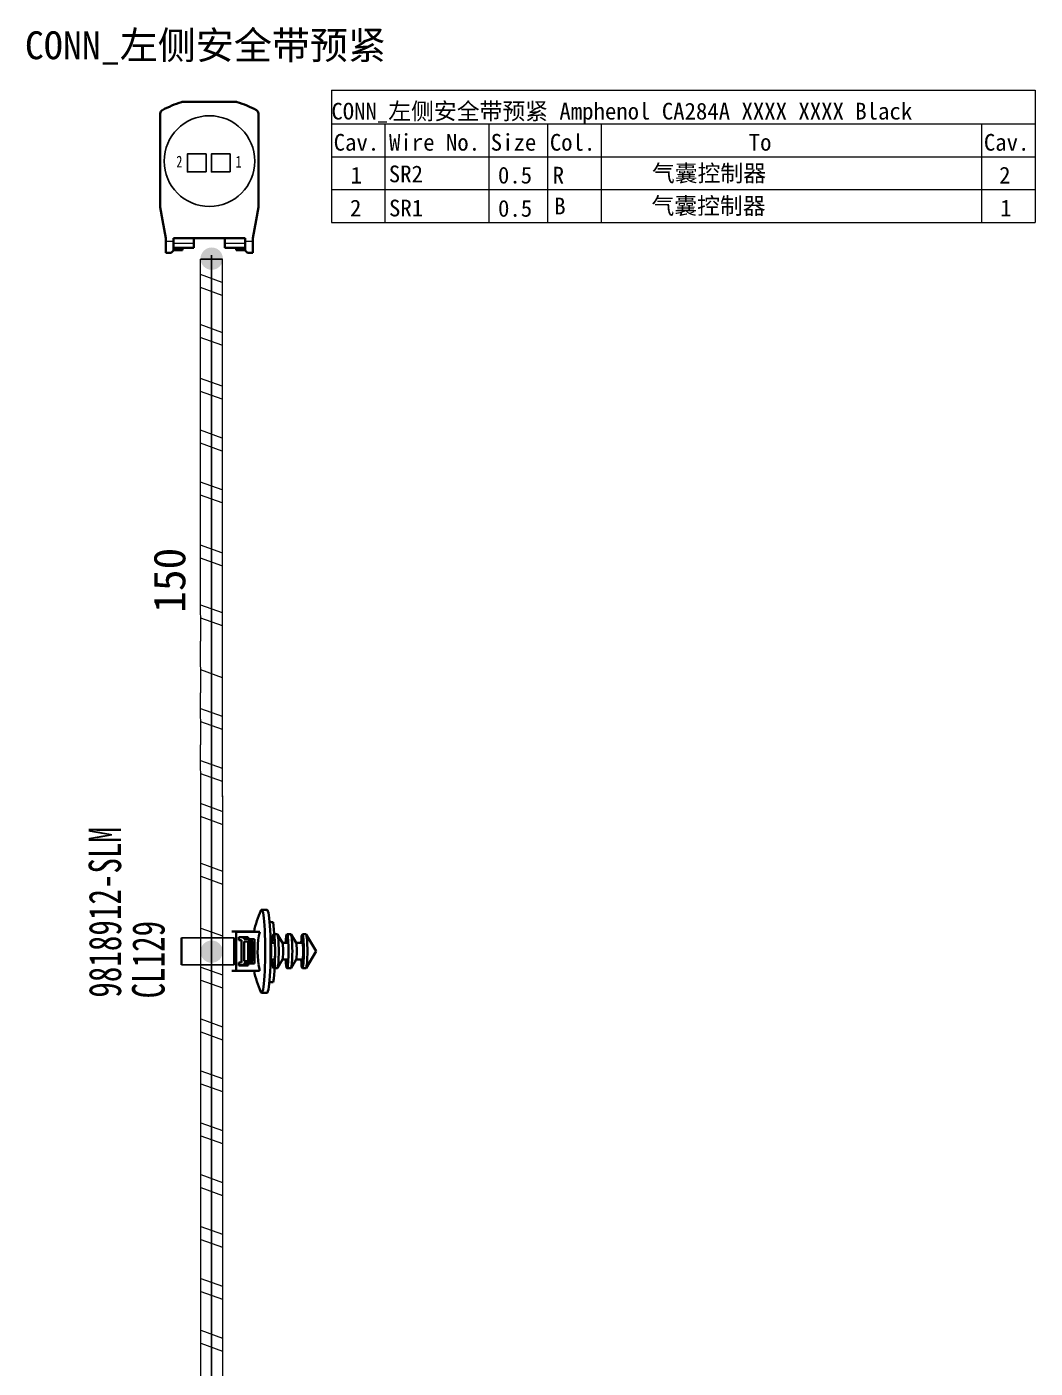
# Model space of a CAD drawing. Header units: millimetres. Extents: x 17 to 3784, y 12 to 1382.
# Drawn here: x 1549.4 to 1595.1, y 314.2 to 375.1 of the extents above; entities that cross this region are included whole.
import ezdxf

# ---------------------------------------------------------------- set-up
doc = ezdxf.new("R2010")
doc.units = ezdxf.units.MM
doc.layers.add('ENT', color=7, linetype='Continuous', lineweight=18)
doc.layers.add('粗实线层', color=7, linetype='Continuous', lineweight=35)
doc.styles.add('FangSong_GB2312_Style', font='simfang.ttf')
doc.styles.add('foton', font='', dxfattribs={"width": 0.7})
doc.styles.add('HZTXT', font='', dxfattribs={"width": 0.75})
doc.styles.get('foton').set_extended_font_data('宋体')
doc.styles.get('HZTXT').set_extended_font_data('宋体')

msp = doc.modelspace()

# ---------------------------------------------------------------- hatches: boundary and pattern name
h = msp.add_hatch(color=0)
edge = h.paths.add_edge_path(flags=0)
edge.add_arc((1557.769, 364.563), 0.507, 180, 540)
h = msp.add_hatch(color=0)
edge = h.paths.add_edge_path(flags=0)
edge.add_arc((1557.766, 333.12), 0.507, 180, 540)

# ---------------------------------------------------------------- linework, layer by layer
at = {"color": 0, "lineweight": 35, "ltscale": 0.171391}
msp.add_line((1558.872, 371.674), (1556.451, 371.674), dxfattribs=at)
at = {"color": 0, "lineweight": 35, "ltscale": 0.182632}
for p, q in [((1555.437, 371.146), (1555.437, 368.567)), ((1559.886, 368.567), (1559.886, 371.146))]:
    msp.add_line(p, q, dxfattribs=at)
at = {"color": 0, "lineweight": 35, "ltscale": 0.117499}
for p, q in [((1555.437, 366.907), (1555.437, 368.567)), ((1559.886, 366.907), (1559.886, 368.567))]:
    msp.add_line(p, q, dxfattribs=at)
at = {"color": 0, "lineweight": 35, "ltscale": 0.043145}
for p, q in [((1555.437, 366.907), (1555.542, 366.306)), ((1559.886, 366.907), (1559.781, 366.306))]:
    msp.add_line(p, q, dxfattribs=at)
at = {"color": 0, "lineweight": 35, "ltscale": 0.058375}
for p, q in [((1555.542, 366.306), (1555.684, 365.494)), ((1559.639, 365.494), (1559.781, 366.306))]:
    msp.add_line(p, q, dxfattribs=at)
at = {"color": 0, "lineweight": 35, "ltscale": 0.010001}
for p, q in [((1555.684, 365.494), (1555.684, 365.353)), ((1556.037, 365.353), (1556.037, 365.494)), ((1559.286, 365.353), (1559.286, 365.494)), ((1559.639, 365.353), (1559.639, 365.494)), ((1559.427, 333.688), (1559.427, 333.776)), ((1559.426, 332.492), (1559.426, 332.58))]:
    msp.add_line(p, q, dxfattribs=at)
at = {"color": 0, "lineweight": 13, "ltscale": 0.025}
for p, q in [((1555.684, 365.353), (1556.037, 365.353)), ((1559.286, 365.353), (1559.639, 365.353))]:
    msp.add_line(p, q, dxfattribs=at)
at = {"color": 0, "lineweight": 35, "ltscale": 0.0375}
for p, q in [((1555.684, 364.823), (1555.684, 365.353)), ((1559.639, 364.823), (1559.639, 365.353))]:
    msp.add_line(p, q, dxfattribs=at)
at = {"color": 0, "lineweight": 35, "ltscale": 0.23}
msp.add_line((1559.286, 365.494), (1556.037, 365.494), dxfattribs=at)
at = {"color": 0, "lineweight": 35, "ltscale": 0.029999}
for p, q in [((1556.037, 364.929), (1556.037, 365.353)), ((1559.286, 364.929), (1559.286, 365.353))]:
    msp.add_line(p, q, dxfattribs=at)
at = {"color": 0, "lineweight": 13, "ltscale": 0.065}
for p, q in [((1556.037, 365.265), (1556.955, 365.265)), ((1558.368, 365.265), (1559.286, 365.265))]:
    msp.add_line(p, q, dxfattribs=at)
at = {"color": 0, "lineweight": 35, "ltscale": 0.016251}
for p, q in [((1556.955, 365.494), (1556.955, 365.265)), ((1558.368, 365.494), (1558.368, 365.265))]:
    msp.add_line(p, q, dxfattribs=at)
at = {"color": 0, "lineweight": 35, "ltscale": 0.014999}
for p, q in [((1556.955, 365.265), (1556.955, 365.053)), ((1558.368, 365.265), (1558.368, 365.053)), ((1559.007, 332.624), (1559.007, 332.492))]:
    msp.add_line(p, q, dxfattribs=at)
at = {"color": 0, "lineweight": 35, "ltscale": 0.0175}
for p, q in [((1555.686, 364.823), (1555.933, 364.823)), ((1559.392, 364.823), (1559.639, 364.823))]:
    msp.add_line(p, q, dxfattribs=at)
at = {"color": 0, "lineweight": 35, "ltscale": 0.010607}
for p, q in [((1556.037, 364.929), (1555.931, 364.823)), ((1559.286, 364.929), (1559.392, 364.823))]:
    msp.add_line(p, q, dxfattribs=at)
at = {"color": 0, "lineweight": 35, "ltscale": 0.065}
for p, q in [((1556.037, 365.053), (1556.955, 365.053)), ((1558.368, 365.053), (1559.286, 365.053))]:
    msp.add_line(p, q, dxfattribs=at)
at = {"color": 0, "lineweight": 13, "ltscale": 0.02875}
for p, q in [((1556.037, 364.998), (1556.443, 364.998)), ((1558.88, 364.998), (1559.286, 364.998))]:
    msp.add_line(p, q, dxfattribs=at)
at = {"color": 0, "lineweight": 35, "ltscale": 0.02875}
for p, q in [((1556.037, 364.945), (1556.443, 364.945)), ((1558.88, 364.945), (1559.286, 364.945))]:
    msp.add_line(p, q, dxfattribs=at)
at = {"color": 0, "lineweight": 35, "ltscale": 0.003876}
for p, q in [((1556.443, 365.053), (1556.443, 364.998)), ((1558.88, 365.053), (1558.88, 364.998))]:
    msp.add_line(p, q, dxfattribs=at)
at = {"color": 0, "lineweight": 35, "ltscale": 0.003748}
for p, q in [((1556.443, 364.998), (1556.443, 364.945)), ((1558.88, 364.998), (1558.88, 364.945))]:
    msp.add_line(p, q, dxfattribs=at)
msp.add_line((1557.266, 364.536), (1558.259, 364.536))
at = {"color": 0, "lineweight": 35, "ltscale": 0.027679}
for p, q in [((1560.035, 335.021), (1560.28, 335.021)), ((1560.035, 331.255), (1560.28, 331.255))]:
    msp.add_line(p, q, dxfattribs=at)
at = {"color": 0}
for p, q in [((1556.398, 333.747), (1558.788, 333.746)), ((1556.398, 332.524), (1558.788, 332.528))]:
    msp.add_line(p, q, dxfattribs=at)
at = {"color": 0, "lineweight": 35, "ltscale": 0.137499}
for p, q in [((1556.398, 332.524), (1556.398, 333.747)), ((1558.788, 332.528), (1558.788, 333.746))]:
    msp.add_line(p, q, dxfattribs=at)
at = {"color": 0, "lineweight": 35, "ltscale": 0.021804}
for p, q in [((1558.875, 334.02), (1558.682, 334.028)), ((1559.234, 333.696), (1559.427, 333.688)), ((1559.233, 332.588), (1559.426, 332.58)), ((1559.233, 332.5), (1559.426, 332.492)), ((1559.52, 332.588), (1559.713, 332.58)), ((1558.875, 332.248), (1558.682, 332.256))]:
    msp.add_line(p, q, dxfattribs=at)
at = {"color": 0, "lineweight": 35, "ltscale": 0.113794}
msp.add_line((1559.69, 334.028), (1558.682, 334.028), dxfattribs=at)
at = {"color": 0, "lineweight": 35, "ltscale": 0.120856}
for p, q in [((1558.875, 334.02), (1559.946, 334.02)), ((1558.875, 332.248), (1559.945, 332.248))]:
    msp.add_line(p, q, dxfattribs=at)
at = {"color": 0, "lineweight": 35, "ltscale": 0.199999}
msp.add_line((1558.875, 332.248), (1558.875, 334.02), dxfattribs=at)
at = {"color": 0, "lineweight": 35, "ltscale": 0.015}
msp.add_line((1559.007, 333.776), (1559.007, 333.643), dxfattribs=at)
at = {"color": 0, "lineweight": 35, "ltscale": 0.047321}
for p, q in [((1559.427, 333.776), (1559.007, 333.776)), ((1559.426, 332.492), (1559.007, 332.492))]:
    msp.add_line(p, q, dxfattribs=at)
at = {"color": 0, "lineweight": 35, "ltscale": 0.012463}
msp.add_line((1559.007, 333.648), (1559.118, 333.643), dxfattribs=at)
at = {"color": 0, "lineweight": 35, "ltscale": 0.012451}
for p, q in [((1559.007, 333.643), (1559.118, 333.643)), ((1559.442, 333.576), (1559.552, 333.576)), ((1559.007, 332.624), (1559.117, 332.624)), ((1559.442, 332.69), (1559.552, 332.69))]:
    msp.add_line(p, q, dxfattribs=at)
at = {"color": 0, "lineweight": 35, "ltscale": 0.114999}
msp.add_line((1559.118, 333.643), (1559.117, 332.624), dxfattribs=at)
at = {"color": 0, "lineweight": 35, "ltscale": 0.009064}
msp.add_line((1559.234, 333.696), (1559.234, 333.776), dxfattribs=at)
at = {"color": 0, "lineweight": 35, "ltscale": 0.018183}
msp.add_line((1559.403, 333.578), (1559.242, 333.577), dxfattribs=at)
at = {"color": 0, "lineweight": 35, "ltscale": 0.1}
for p, q in [((1559.242, 332.691), (1559.242, 333.577)), ((1559.636, 332.694), (1559.636, 333.58))]:
    msp.add_line(p, q, dxfattribs=at)
at = {"color": 0, "lineweight": 35, "ltscale": 0.000439867}
msp.add_line((1559.242, 333.577), (1559.246, 333.577), dxfattribs=at)
at = {"color": 0, "lineweight": 35, "ltscale": 0.019922}
for p, q in [((1559.246, 333.577), (1559.423, 333.577)), ((1559.246, 332.691), (1559.422, 332.691))]:
    msp.add_line(p, q, dxfattribs=at)
at = {"color": 0, "lineweight": 35, "ltscale": 0.099999}
for p, q in [((1559.246, 332.691), (1559.246, 333.577)), ((1559.422, 332.691), (1559.423, 333.577))]:
    msp.add_line(p, q, dxfattribs=at)
at = {"color": 0, "lineweight": 35, "ltscale": 0.002853}
msp.add_line((1559.378, 333.579), (1559.403, 333.578), dxfattribs=at)
at = {"color": 0, "lineweight": 35, "ltscale": 0.023842}
msp.add_line((1559.598, 333.582), (1559.386, 333.579), dxfattribs=at)
at = {"color": 0, "lineweight": 35, "ltscale": 0.002181}
for p, q in [((1559.423, 333.577), (1559.442, 333.576)), ((1559.422, 332.691), (1559.442, 332.69))]:
    msp.add_line(p, q, dxfattribs=at)
at = {"color": 0, "lineweight": 35, "ltscale": 0.032379}
msp.add_line((1559.713, 333.688), (1559.427, 333.688), dxfattribs=at)
at = {"color": 0, "lineweight": 35, "ltscale": 0.099998}
for p, q in [((1559.442, 332.69), (1559.442, 333.576)), ((1559.552, 332.69), (1559.552, 333.576))]:
    msp.add_line(p, q, dxfattribs=at)
at = {"color": 0, "lineweight": 35, "ltscale": 0.012045}
msp.add_line((1559.52, 333.688), (1559.52, 333.581), dxfattribs=at)
at = {"color": 0, "lineweight": 35, "ltscale": 0.001513}
msp.add_line((1559.552, 333.576), (1559.539, 333.579), dxfattribs=at)
at = {"color": 0, "lineweight": 35, "ltscale": 0.010273}
msp.add_line((1559.545, 333.579), (1559.636, 333.58), dxfattribs=at)
at = {"color": 0, "lineweight": 35, "ltscale": 0.004356}
msp.add_line((1559.636, 333.58), (1559.598, 333.582), dxfattribs=at)
at = {"color": 0, "lineweight": 35, "ltscale": 0.124999}
msp.add_line((1559.713, 333.688), (1559.713, 332.58), dxfattribs=at)
at = {"color": 0, "lineweight": 35, "ltscale": 0.018536}
msp.add_line((1560.742, 333.913), (1560.578, 333.913), dxfattribs=at)
at = {"color": 0, "lineweight": 35, "ltscale": 0.051178}
msp.add_line((1560.983, 333.515), (1560.752, 333.905), dxfattribs=at)
at = {"color": 0, "lineweight": 35, "ltscale": 0.019769}
for p, q in [((1561.361, 333.913), (1561.186, 333.913)), ((1561.361, 332.363), (1561.186, 332.363))]:
    msp.add_line(p, q, dxfattribs=at)
at = {"color": 0, "lineweight": 35, "ltscale": 0.051179}
for p, q in [((1561.602, 333.515), (1561.371, 333.905)), ((1561.602, 332.761), (1561.371, 332.371))]:
    msp.add_line(p, q, dxfattribs=at)
at = {"color": 0, "lineweight": 35, "ltscale": 0.017883}
for p, q in [((1562.044, 333.913), (1561.885, 333.913)), ((1562.044, 332.363), (1561.885, 332.363))]:
    msp.add_line(p, q, dxfattribs=at)
at = {"color": 0, "lineweight": 35, "ltscale": 0.10061}
msp.add_line((1562.508, 333.138), (1562.054, 333.905), dxfattribs=at)
at = {"color": 0, "lineweight": 35, "ltscale": 0.02207}
for p, q in [((1560.637, 333.519), (1560.441, 333.519)), ((1560.637, 332.757), (1560.441, 332.757))]:
    msp.add_line(p, q, dxfattribs=at)
at = {"color": 0, "lineweight": 35, "ltscale": 0.029858}
for p, q in [((1561.245, 333.519), (1560.98, 333.519)), ((1561.245, 332.757), (1560.98, 332.757))]:
    msp.add_line(p, q, dxfattribs=at)
at = {"color": 0, "lineweight": 35, "ltscale": 0.032245}
for p, q in [((1561.885, 333.519), (1561.6, 333.519)), ((1561.885, 332.757), (1561.6, 332.757))]:
    msp.add_line(p, q, dxfattribs=at)
at = {"color": 0, "lineweight": 35, "ltscale": 0.100609}
msp.add_line((1562.508, 333.138), (1562.054, 332.371), dxfattribs=at)
at = {"color": 0, "lineweight": 35, "ltscale": 0.025537}
msp.add_line((1559.233, 332.5), (1559.007, 332.5), dxfattribs=at)
at = {"color": 0, "lineweight": 35, "ltscale": 0.01}
msp.add_line((1559.233, 332.5), (1559.233, 332.588), dxfattribs=at)
at = {"color": 0, "lineweight": 35, "ltscale": 0.032373}
for p, q in [((1559.52, 332.588), (1559.233, 332.588)), ((1559.713, 332.58), (1559.426, 332.58))]:
    msp.add_line(p, q, dxfattribs=at)
at = {"color": 0, "lineweight": 35, "ltscale": 0.000439834}
msp.add_line((1559.242, 332.691), (1559.246, 332.691), dxfattribs=at)
at = {"color": 0, "lineweight": 35, "ltscale": 0.01149}
msp.add_line((1559.52, 332.69), (1559.52, 332.588), dxfattribs=at)
at = {"color": 0, "lineweight": 35, "ltscale": 0.009468}
msp.add_line((1559.552, 332.693), (1559.636, 332.694), dxfattribs=at)
at = {"color": 0, "lineweight": 35, "ltscale": 0.01853}
msp.add_line((1560.742, 332.363), (1560.578, 332.363), dxfattribs=at)
at = {"color": 0, "lineweight": 35, "ltscale": 0.051177}
msp.add_line((1560.983, 332.761), (1560.752, 332.371), dxfattribs=at)
at = {"color": 7, "linetype": 'Continuous', "lineweight": 13}
for points in [[(1563.2, 372.207), (1595.142, 372.207)], [(1563.2, 372.207), (1563.2, 366.202)], [(1595.142, 372.207), (1595.142, 366.202)], [(1563.2, 370.676), (1595.142, 370.676)], [(1565.633, 370.676), (1565.633, 366.202)], [(1570.342, 370.676), (1570.342, 366.202)], [(1573.011, 370.676), (1573.011, 366.202)], [(1575.444, 370.676), (1575.444, 366.202)], [(1592.709, 370.676), (1592.709, 366.202)], [(1563.2, 369.185), (1595.142, 369.185)], [(1563.2, 367.694), (1595.142, 367.694)], [(1563.2, 366.202), (1595.142, 366.202)]]:
    msp.add_lwpolyline(points, dxfattribs=at)
at = {"color": 0}
for points in [[(1557.513, 368.496), (1556.664, 368.496), (1556.664, 369.319), (1557.513, 369.319)], [(1558.604, 368.496), (1557.755, 368.496), (1557.755, 369.319), (1558.604, 369.319)]]:
    msp.add_lwpolyline(points, close=True, dxfattribs=at)
at = {"color": 7, "linetype": 'Continuous', "lineweight": 25}
msp.add_lwpolyline([(1557.763, 313.538), (1557.763, 364.717)], dxfattribs=at)
at = {"color": 7, "linetype": 'Continuous', "lineweight": 0}
for points in [[(1557.268, 362.191), (1557.268, 364.545)], [(1558.249, 364.545), (1558.249, 362.191)], [(1558.249, 363.486), (1557.268, 363.839)], [(1558.249, 362.897), (1557.268, 363.25)], [(1557.268, 359.837), (1557.268, 362.191)], [(1558.249, 362.191), (1558.249, 359.837)], [(1558.229, 361.219), (1557.248, 361.572)], [(1558.229, 360.631), (1557.248, 360.984)], [(1557.268, 357.482), (1557.268, 359.837)], [(1558.249, 359.837), (1558.249, 357.482)], [(1558.249, 358.777), (1557.268, 359.13)], [(1558.249, 358.189), (1557.268, 358.542)], [(1557.268, 355.128), (1557.268, 357.482)], [(1558.249, 357.482), (1558.249, 355.128)], [(1558.249, 356.423), (1557.268, 356.776)], [(1558.249, 355.834), (1557.268, 356.187)], [(1557.268, 351.766), (1557.268, 355.128)], [(1558.249, 355.128), (1558.249, 351.685)], [(1558.249, 354.068), (1557.268, 354.422)], [(1558.249, 353.48), (1557.268, 353.833)], [(1557.268, 349.566), (1557.268, 351.92)], [(1558.249, 351.92), (1558.249, 349.566)], [(1558.236, 351.214), (1557.255, 351.568)], [(1558.236, 350.626), (1557.255, 350.979)], [(1557.269, 347.211), (1557.268, 349.566)], [(1558.247, 349.566), (1558.249, 347.211)], [(1557.268, 348.859), (1558.249, 348.508)]]:
    msp.add_lwpolyline(points, dxfattribs=at)
at = {"color": 0, "linetype": 'Continuous', "lineweight": 0}
for points in [[(1557.268, 348.271), (1558.249, 347.918)], [(1557.269, 344.857), (1557.268, 347.211)], [(1558.247, 347.211), (1558.249, 344.857)], [(1557.268, 345.917), (1558.249, 345.563)], [(1557.269, 342.503), (1557.268, 344.857)], [(1558.247, 344.857), (1558.249, 342.503)], [(1557.268, 344.151), (1558.249, 343.798)], [(1557.268, 343.562), (1558.249, 343.209)], [(1557.269, 340.148), (1557.268, 342.503)], [(1558.247, 342.503), (1558.249, 340.148)], [(1557.268, 341.796), (1558.249, 341.443)], [(1557.268, 341.208), (1558.249, 340.855)], [(1558.242, 339.483), (1557.261, 339.836)], [(1557.273, 337.834), (1557.273, 340.188)], [(1558.254, 340.188), (1558.254, 337.834)], [(1558.242, 338.894), (1557.261, 339.247)], [(1557.274, 335.48), (1557.273, 337.834)], [(1558.252, 337.834), (1558.254, 335.48)], [(1557.273, 337.128), (1558.254, 336.776)], [(1557.273, 336.539), (1558.254, 336.186)], [(1557.274, 333.125), (1557.273, 335.48)], [(1558.252, 335.48), (1558.254, 333.125)], [(1557.273, 334.185), (1558.254, 333.832)], [(1557.274, 330.771), (1557.273, 333.125)], [(1558.252, 333.125), (1558.254, 330.771)], [(1557.273, 332.419), (1558.254, 332.066)], [(1557.273, 331.83), (1558.254, 331.477)], [(1557.274, 328.417), (1557.273, 330.771)], [(1558.252, 330.771), (1558.254, 328.417)], [(1557.273, 330.065), (1558.254, 329.712)], [(1557.273, 329.476), (1558.254, 329.123)], [(1557.274, 326.062), (1557.273, 328.417)], [(1558.252, 328.417), (1558.254, 326.062)], [(1557.273, 327.71), (1558.254, 327.357)], [(1557.273, 327.122), (1558.254, 326.769)], [(1557.274, 323.708), (1557.273, 326.062)], [(1558.252, 326.062), (1558.254, 323.708)], [(1557.273, 325.356), (1558.254, 325.003)], [(1557.273, 324.767), (1558.254, 324.414)], [(1557.274, 321.354), (1557.273, 323.708)], [(1558.252, 323.708), (1558.254, 321.354)], [(1557.273, 323.002), (1558.254, 322.648)], [(1557.273, 322.413), (1558.254, 322.06)], [(1557.274, 318.999), (1557.273, 321.354)], [(1558.252, 321.354), (1558.254, 318.999)], [(1557.273, 320.647), (1558.254, 320.294)], [(1557.273, 320.059), (1558.254, 319.706)], [(1557.274, 316.645), (1557.273, 318.999)], [(1558.252, 318.999), (1558.254, 316.645)], [(1557.273, 318.293), (1558.254, 317.94)], [(1557.273, 317.704), (1558.254, 317.351)], [(1557.274, 314.291), (1557.273, 316.645)], [(1558.252, 316.645), (1558.254, 314.291)], [(1557.273, 315.939), (1558.254, 315.585)], [(1557.273, 315.35), (1558.254, 314.997)], [(1557.272, 311.79), (1557.272, 314.687)], [(1558.253, 314.43), (1558.253, 311.79)]]:
    msp.add_lwpolyline(points, dxfattribs=at)
at = {"color": 0, "linetype": 'Continuous', "lineweight": 13}
msp.add_lwpolyline([(1557.763, 337.834), (1557.763, 314.323)], dxfattribs=at)
at = {"color": 0, "lineweight": 35}
msp.add_lwpolyline([(1559.69, 334.025), (1559.69, 334.025), (1559.691, 334.025), (1559.698, 334.024), (1559.946, 334.02)], dxfattribs=at)
msp.add_circle((1557.666, 368.99), 2.057)
for centre, radius, start, end in [((1555.613, 371.146), 0.177, 118.90333, 180), ((1557.662, 367.436), 4.414, 106.59785, 118.90333), ((1556.451, 371.498), 0.177, 90.00001, 106.59785), ((1558.872, 371.498), 0.177, 73.40215, 89.99999), ((1557.662, 367.436), 4.414, 61.09667, 73.40215), ((1559.71, 371.146), 0.177, 0, 61.09667), ((1564.03, 333.138), 4.43, 155.32043, 168.44492), ((1564.159, 333.133), 4.305, 168.10641, 188.06008), ((1564.157, 333.132), 4.303, 188.06077, 191.8594), ((1564.03, 333.138), 4.43, 191.59256, 204.68064)]:
    msp.add_arc(centre, radius, start, end, dxfattribs=at)
for centre, major_axis, ratio, start_param, end_param in [((1560.035, 333.138), (0, -1.883), 0.087133, 3.141614, 3.329066), ((1560.035, 333.138), (0, -1.883), 0.087133, 1.067052, 3.141614), ((1560.28, 333.138), (0, -1.883), 0.087133, 3.137849, 3.141636), ((1560.28, 333.138), (0, 1.883), 0.087133, 4.208645, 6.279441), ((1559.599, 333.579), (-0.221, 0), 0.00373, 5.995159, 6.283185), ((1559.599, 333.579), (-0.221, 0), 0.00373, 0, 0.087245), ((1559.761, 333.579), (-0.221, 0), 0.00373, 6.048679, 6.283185), ((1560.578, 333.138), (0, -0.775), 0.087133, 3.141552, 4.198784), ((1560.578, 333.138), (0, -0.775), 0.087133, 2.995504, 3.141552), ((1560.578, 333.138), (0, -0.775), 0.087133, 0.14609, 2.995504), ((1560.742, 333.138), (0, -0.775), 0.087133, 2.995504, 3.141552), ((1560.742, 333.138), (0, -0.775), 0.087133, 0.14609, 2.995504), ((1561.186, 333.138), (0, -0.775), 0.087133, 3.141552, 4.198784), ((1561.186, 333.138), (0, -0.775), 0.087133, 2.995504, 3.141552), ((1561.186, 333.138), (0, -0.775), 0.087133, 0.14609, 2.995504), ((1561.361, 333.138), (0, -0.775), 0.087133, 2.995504, 3.141552), ((1561.361, 333.138), (0, -0.775), 0.087133, 0.14609, 2.995504), ((1561.885, 333.138), (0, -0.775), 0.087133, 3.141552, 4.198784), ((1561.885, 333.138), (0, -0.775), 0.087133, 6.283145, 9.424737), ((1562.044, 333.138), (0, -0.775), 0.087133, 2.995504, 3.141552), ((1562.044, 333.138), (0, -0.775), 0.087133, 0.14609, 2.995504), ((1560.435, 333.138), (0, -0.381), 0.087133, 0.183505, 2.958112), ((1560.978, 333.138), (0, -0.381), 0.087133, 0.14609, 2.995504), ((1561.597, 333.138), (0, -0.381), 0.087133, 0.14609, 2.995504), ((1561.885, 333.138), (0, -0.381), 0.087133, 1.067052, 3.141552), ((1561.885, 333.138), (0, -0.381), 0.087133, 6.283145, 7.350238), ((1560.578, 333.138), (0, -0.775), 0.087133, 5.225993, 6.283145), ((1560.578, 333.138), (0, -0.775), 0.087133, 6.283145, 6.429275), ((1560.742, 333.138), (0, -0.775), 0.087133, 6.283145, 6.429275), ((1561.186, 333.138), (0, -0.775), 0.087133, 5.225993, 6.283145), ((1561.186, 333.138), (0, -0.775), 0.087133, 6.283145, 6.429275), ((1561.361, 333.138), (0, -0.775), 0.087133, 6.283145, 6.429275), ((1561.885, 333.138), (0, -0.775), 0.087133, 5.225993, 6.283145), ((1562.044, 333.138), (0, -0.775), 0.087133, 6.283145, 6.429275), ((1560.035, 333.138), (0, 1.883), 0.087133, 3.141636, 4.208645), ((1560.28, 333.138), (0, -1.883), 0.087133, 0, 1.067052), ((1560.035, 333.138), (0, 1.883), 0.087133, 2.954112, 3.141636)]:
    msp.add_ellipse(centre, major_axis=major_axis, ratio=ratio, start_param=start_param, end_param=end_param, dxfattribs=at)
at = {"layer": '粗实线层', "color": 0}
for p, q in [((1560.555, 334.46), (1560.397, 334.46)), ((1560.389, 331.732), (1560.564, 331.732))]:
    msp.add_line(p, q, dxfattribs=at)
msp.add_arc((1549.787, 333.061), 10.859, 352.96956, 7.40287, dxfattribs=at)

# ---------------------------------------------------------------- texts
at = {"color": 0, "linetype": 'Continuous', "style": 'FangSong_GB2312_Style'}
msp.add_text('CONN_左侧安全带预紧', height=1.26546, dxfattribs=at).set_placement((1549.292, 373.613))
at = {"color": 7, "linetype": 'Continuous', "style": 'FangSong_GB2312_Style'}
for s, height, p in [('CONN_左侧安全带预紧 Amphenol CA284A XXXX XXXX Black', 0.75928, (1563.2, 370.876)), ('Cav.', 0.7593, (1563.304, 369.463)), ('Wire No.', 0.7593, (1565.817, 369.463)), ('Size', 0.7593, (1570.433, 369.463)), ('Col.', 0.7593, (1573.114, 369.463)), ('To', 0.7593, (1582.142, 369.463)), ('Cav.', 0.7593, (1592.813, 369.463)), ('气囊控制器', 0.7593, (1577.749, 368.059)), ('1', 0.759, (1564.074, 367.972)), ('SR2', 0.7593, (1565.807, 368.029)), ('0.5', 0.7593, (1570.76, 367.972)), ('R', 0.759, (1573.244, 367.972)), ('2', 0.759, (1593.508, 367.972)), ('2', 0.759, (1564.045, 366.48)), ('SR1', 0.7593, (1565.817, 366.48)), ('0.5', 0.7593, (1570.764, 366.466)), ('B', 0.759, (1573.315, 366.572)), ('气囊控制器', 0.7593, (1577.73, 366.582)), ('1', 0.759, (1593.554, 366.48))]:
    msp.add_text(s, height=height, dxfattribs=at).set_placement(p)
at = {"color": 0, "style": 'HZTXT', "width": 0.75}
for s, p in [('2', (1556.164, 368.702)), ('1', (1558.854, 368.695))]:
    msp.add_text(s, height=0.534, dxfattribs=at).set_placement(p)
at = {"color": 7, "linetype": 'Continuous', "style": 'FangSong_GB2312_Style'}
msp.add_text('150', height=1.4467, rotation=90, dxfattribs=at).set_placement((1556.573, 348.494))
at = {"layer": 'ENT', "color": 0, "char_height": 1.47221, "width": 159.91709, "attachment_point": 1, "rotation": 90, "style": 'foton'}
for s, insert in [('{\\T1.004;9818912-SLM}', (1552.186, 331.033)), ('{\\T1.004;CL129}', (1554.157, 330.998))]:
    msp.add_mtext(s, dxfattribs=dict(at, insert=insert))

doc.saveas('drawing.dxf')
